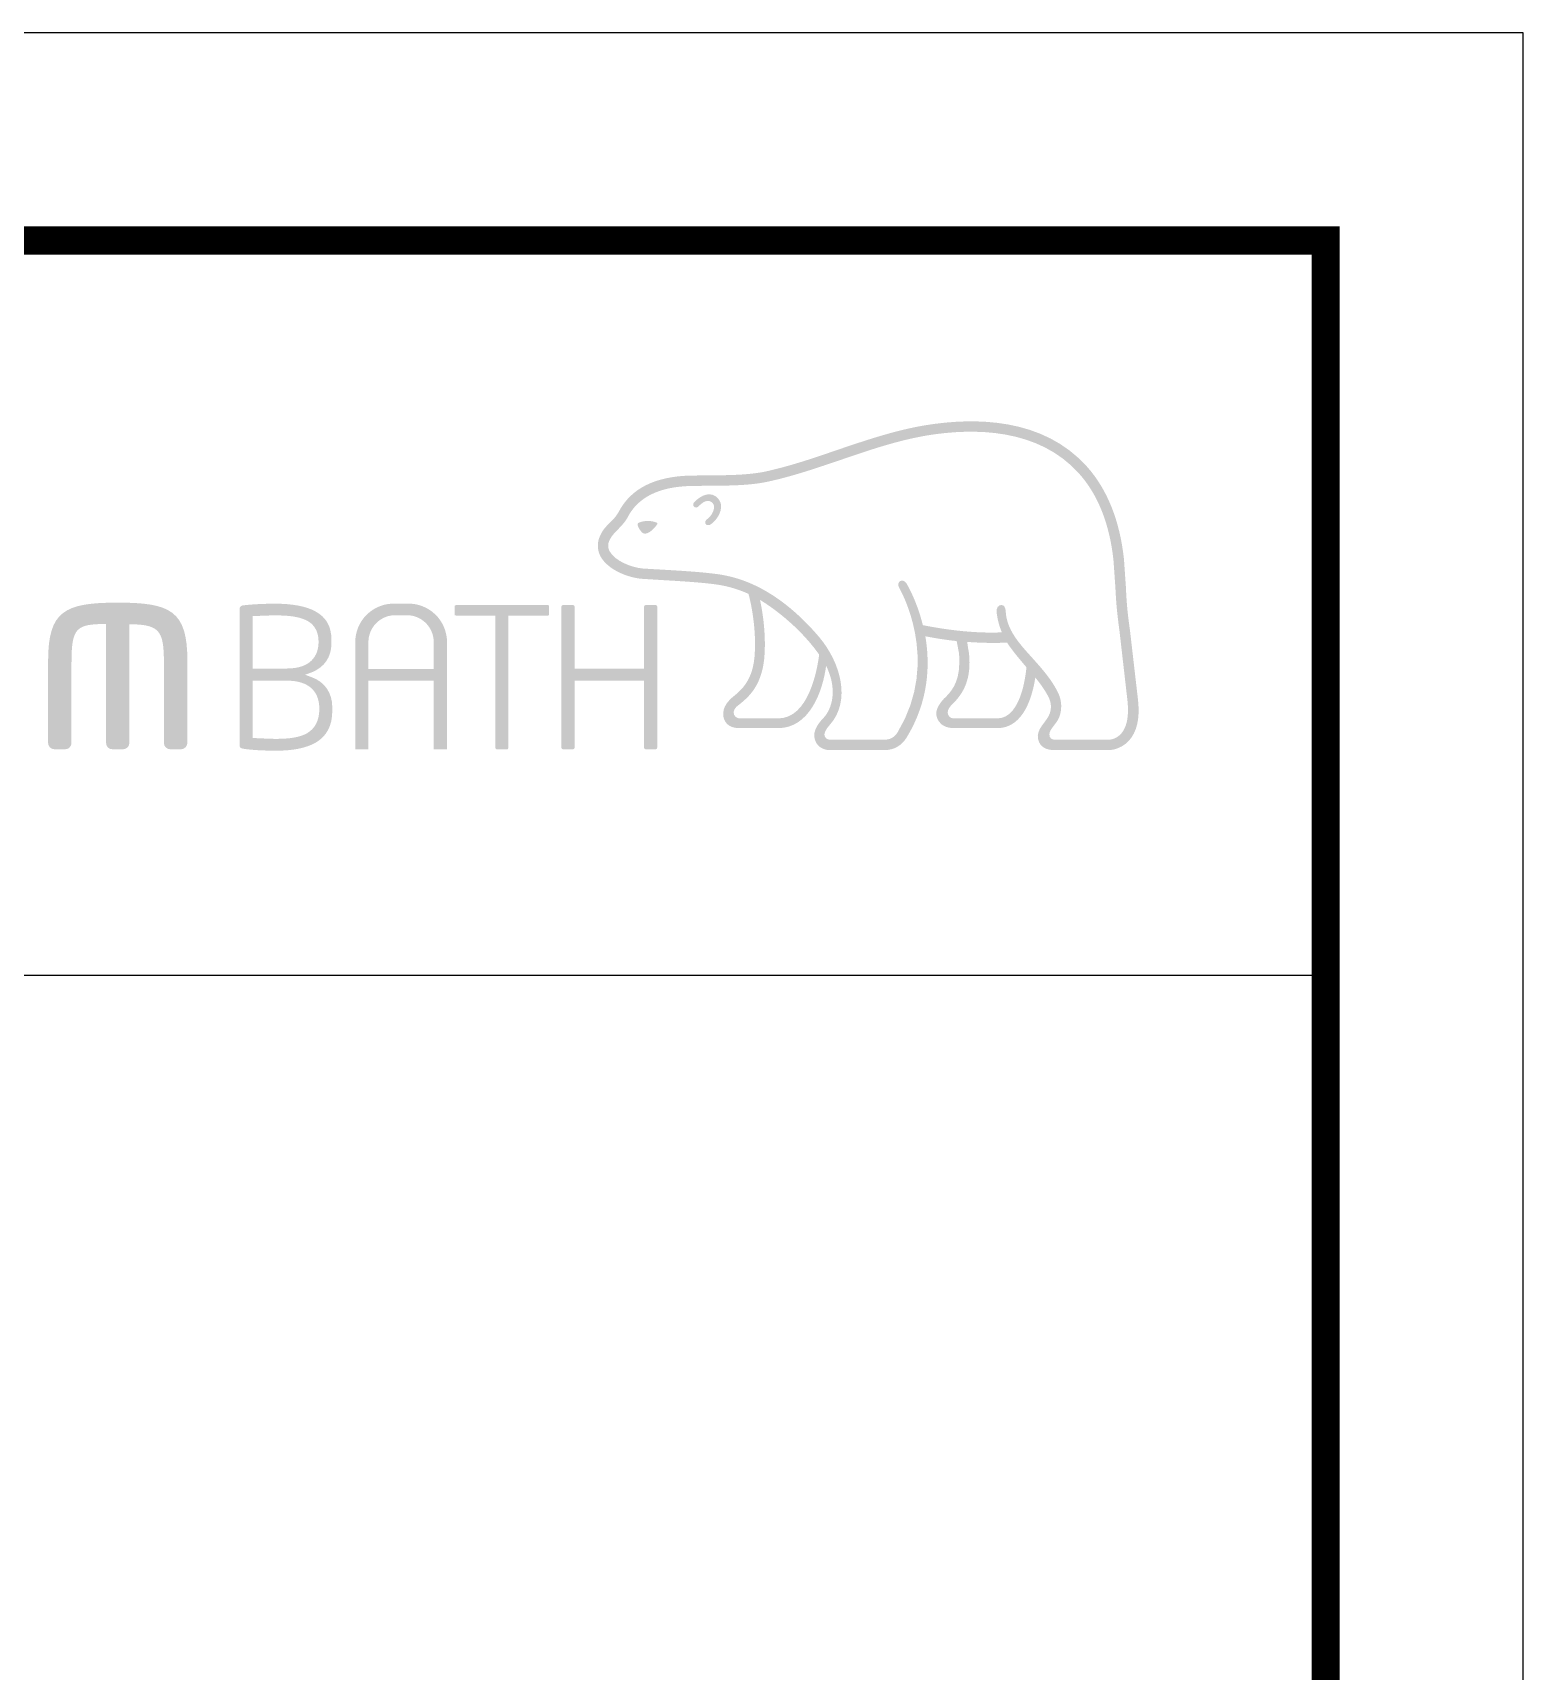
# Model space of a CAD drawing. Extents: x 1973 to 3101, y 0 to 827.
# Drawn here: x 2963.4 to 3101.1, y 675.4 to 826.8 of the extents above; entities that cross this region are included whole.
import ezdxf

# ---------------------------------------------------------------- set-up
doc = ezdxf.new("R2010")
doc.units = 0
doc.header["$LTSCALE"] = 10
doc.header["$MEASUREMENT"] = 0
doc.layers.get('0').update_dxf_attribs({"linetype": 'CONTINUOUS'})

msp = doc.modelspace()

# ---------------------------------------------------------------- hatches: boundary and pattern name
h = msp.add_hatch(color=5)
edge = h.paths.add_edge_path()
edge.add_spline(control_points=[(3060.8, 786.69), (3056.75, 791.24), (3050.43, 791.28), (3045.85, 790.53)], knot_values=[4, 4, 4, 4, 5, 5, 5, 5], degree=3, periodic=0)
edge.add_spline(control_points=[(3045.85, 790.53), (3043.06, 790.07), (3040.35, 789.14), (3037.74, 788.26)], knot_values=[5, 5, 5, 5, 6, 6, 6, 6], degree=3, periodic=0)
edge.add_spline(control_points=[(3037.74, 788.26), (3035.57, 787.51), (3033.31, 786.74), (3031.05, 786.25)], knot_values=[6, 6, 6, 6, 7, 7, 7, 7], degree=3, periodic=0)
edge.add_spline(control_points=[(3031.05, 786.25), (3029.49, 785.92), (3027.51, 785.91), (3025.78, 785.9)], knot_values=[7, 7, 7, 7, 8, 8, 8, 8], degree=3, periodic=0)
edge.add_spline(control_points=[(3025.78, 785.9), (3025.78, 785.9), (3024.12, 785.88), (3024.12, 785.88)], knot_values=[8.00001, 8.00001, 8.00001, 8.00001, 9, 9, 9, 9], degree=3, periodic=0)
edge.add_spline(control_points=[(3024.12, 785.88), (3020.85, 785.8), (3018.62, 784.67), (3017.51, 782.52)], knot_values=[9, 9, 9, 9, 10, 10, 10, 10], degree=3, periodic=0)
edge.add_spline(control_points=[(3017.51, 782.52), (3017.51, 782.52), (3017.45, 782.43), (3017.45, 782.43)], knot_values=[10.00001, 10.00001, 10.00001, 10.00001, 11, 11, 11, 11], degree=3, periodic=0)
edge.add_spline(control_points=[(3017.45, 782.43), (3017.27, 782.12), (3017.03, 781.84), (3016.75, 781.58)], knot_values=[11, 11, 11, 11, 12, 12, 12, 12], degree=3, periodic=0)
edge.add_spline(control_points=[(3016.75, 781.58), (3016.45, 781.28), (3016.14, 780.98), (3015.93, 780.59)], knot_values=[12, 12, 12, 12, 13, 13, 13, 13], degree=3, periodic=0)
edge.add_spline(control_points=[(3015.93, 780.59), (3015.51, 779.86), (3015.47, 779.12), (3015.82, 778.44)], knot_values=[13, 13, 13, 13, 14, 14, 14, 14], degree=3, periodic=0)
edge.add_spline(control_points=[(3015.82, 778.44), (3016.52, 777.12), (3018.5, 776.42), (3019.67, 776.34), (3019.67, 776.34), (3021.43, 776.23), (3021.43, 776.23)], knot_values=[14, 14, 14, 14, 15, 15, 15, 16, 16, 16, 16], degree=3, periodic=0)
edge.add_spline(control_points=[(3021.43, 776.23), (3023.29, 776.12), (3025.62, 775.99), (3027, 775.74)], knot_values=[16, 16, 16, 16, 17, 17, 17, 17], degree=3, periodic=0)
edge.add_spline(control_points=[(3027, 775.74), (3027.87, 775.58), (3028.72, 775.31), (3029.5, 774.95)], knot_values=[17, 17, 17, 17, 18, 18, 18, 18], degree=3, periodic=0)
edge.add_spline(control_points=[(3029.5, 774.95), (3029.54, 774.87), (3030.24, 772.32), (3030.09, 769.5)], knot_values=[18, 18, 18, 18, 19, 19, 19, 19], degree=3, periodic=0)
edge.add_spline(control_points=[(3030.09, 769.5), (3029.97, 766.94), (3028.83, 766.05), (3028.03, 765.4)], knot_values=[19, 19, 19, 19, 20, 20, 20, 20], degree=3, periodic=0)
edge.add_spline(control_points=[(3028.03, 765.4), (3028.02, 765.38), (3027.23, 764.77), (3027.18, 764.01)], knot_values=[20, 20, 20, 20, 21, 21, 21, 21], degree=3, periodic=0)
edge.add_spline(control_points=[(3027.18, 764.01), (3027.14, 763.6), (3027.25, 763.23), (3027.5, 762.97)], knot_values=[21, 21, 21, 21, 22, 22, 22, 22], degree=3, periodic=0)
edge.add_spline(control_points=[(3027.5, 762.97), (3027.77, 762.68), (3028.17, 762.54), (3028.7, 762.54), (3028.7, 762.54), (3032.24, 762.54), (3032.24, 762.54)], knot_values=[22, 22, 22, 22, 23, 23, 23, 24, 24, 24, 24], degree=3, periodic=0)
edge.add_spline(control_points=[(3032.24, 762.54), (3035.14, 762.54), (3036.37, 765.93), (3036.68, 768.3)], knot_values=[24, 24, 24, 24, 25, 25, 25, 25], degree=3, periodic=0)
edge.add_spline(control_points=[(3036.68, 768.3), (3037.54, 766.6), (3037.52, 764.68), (3036.43, 763.47)], knot_values=[25, 25, 25, 25, 26, 26, 26, 26], degree=3, periodic=0)
edge.add_spline(control_points=[(3036.43, 763.47), (3036.43, 763.47), (3035.48, 762.59), (3035.59, 761.75)], knot_values=[26.00001, 26.00001, 26.00001, 26.00001, 27, 27, 27, 27], degree=3, periodic=0)
edge.add_spline(control_points=[(3035.59, 761.75), (3035.68, 760.87), (3036.42, 760.51), (3037.01, 760.51), (3037.01, 760.51), (3042.06, 760.51), (3042.06, 760.51)], knot_values=[27, 27, 27, 27, 28, 28, 28, 29, 29, 29, 29], degree=3, periodic=0)
edge.add_spline(control_points=[(3042.06, 760.51), (3042.95, 760.51), (3043.66, 760.92), (3044.13, 761.69)], knot_values=[29, 29, 29, 29, 30, 30, 30, 30], degree=3, periodic=0)
edge.add_spline(control_points=[(3044.13, 761.69), (3046.19, 765.08), (3046.29, 768.43), (3045.85, 771.03)], knot_values=[30, 30, 30, 30, 31, 31, 31, 31], degree=3, periodic=0)
edge.add_spline(control_points=[(3045.85, 771.03), (3046.46, 770.91), (3047.49, 770.72), (3048.74, 770.59)], knot_values=[31, 31, 31, 31, 32, 32, 32, 32], degree=3, periodic=0)
edge.add_spline(control_points=[(3048.74, 770.59), (3048.82, 770.23), (3048.96, 769.44), (3048.96, 769.44)], knot_values=[32, 32, 32, 32, 33, 33, 33, 33], degree=3, periodic=0)
edge.add_spline(control_points=[(3048.96, 769.44), (3048.99, 769.13), (3048.99, 768.86), (3048.99, 768.61)], knot_values=[33, 33, 33, 33, 34, 34, 34, 34], degree=3, periodic=0)
edge.add_spline(control_points=[(3048.99, 768.61), (3048.99, 766.65), (3048.13, 765.81), (3047.64, 765.33)], knot_values=[34, 34, 34, 34, 35, 35, 35, 35], degree=3, periodic=0)
edge.add_spline(control_points=[(3047.64, 765.33), (3047.62, 765.33), (3046.96, 764.65), (3046.88, 764.09)], knot_values=[35, 35, 35, 35, 36, 36, 36, 36], degree=3, periodic=0)
edge.add_spline(control_points=[(3046.88, 764.09), (3046.88, 764.09), (3046.74, 763.5), (3047.25, 762.99)], knot_values=[36.00001, 36.00001, 36.00001, 36.00001, 37, 37, 37, 37], degree=3, periodic=0)
edge.add_spline(control_points=[(3047.25, 762.99), (3047.53, 762.69), (3047.98, 762.54), (3048.58, 762.54), (3048.58, 762.54), (3052.49, 762.54), (3052.49, 762.54)], knot_values=[37, 37, 37, 37, 38, 38, 38, 39, 39, 39, 39], degree=3, periodic=0)
edge.add_spline(control_points=[(3052.49, 762.54), (3055, 762.54), (3055.77, 765.63), (3056.01, 767.22)], knot_values=[39, 39, 39, 39, 40, 40, 40, 40], degree=3, periodic=0)
edge.add_spline(control_points=[(3056.01, 767.22), (3056.46, 766.66), (3056.97, 765.98), (3057.27, 765.33)], knot_values=[40, 40, 40, 40, 41, 41, 41, 41], degree=3, periodic=0)
edge.add_spline(control_points=[(3057.27, 765.33), (3057.48, 764.89), (3057.51, 764.4), (3057.36, 763.94)], knot_values=[41, 41, 41, 41, 42, 42, 42, 42], degree=3, periodic=0)
edge.add_spline(control_points=[(3057.36, 763.94), (3057.1, 763.11), (3056.05, 762.51), (3056.27, 761.51)], knot_values=[42, 42, 42, 42, 43, 43, 43, 43], degree=3, periodic=0)
edge.add_spline(control_points=[(3056.27, 761.51), (3056.45, 760.75), (3057.09, 760.51), (3057.76, 760.51), (3057.76, 760.51), (3062.78, 760.51), (3062.78, 760.51)], knot_values=[43, 43, 43, 43, 44, 44, 44, 45, 45, 45, 45], degree=3, periodic=0)
edge.add_spline(control_points=[(3062.78, 760.51), (3062.83, 760.51), (3063.83, 760.5), (3064.64, 761.36)], knot_values=[45, 45, 45, 45, 46, 46, 46, 46], degree=3, periodic=0)
edge.add_spline(control_points=[(3064.64, 761.36), (3065.39, 762.17), (3065.68, 763.38), (3065.51, 765.07)], knot_values=[46, 46, 46, 46, 47, 47, 47, 47], degree=3, periodic=0)
edge.add_spline(control_points=[(3065.51, 765.07), (3065.51, 765.07), (3064.75, 771.64), (3064.75, 771.64)], knot_values=[0, 0, 0, 0, 1, 1, 1, 1], degree=3, periodic=0)
edge.add_spline(control_points=[(3064.75, 771.64), (3064.47, 773.55), (3064.43, 774.58), (3064.38, 775.59), (3064.38, 775.59), (3064.2, 778.19), (3064.2, 778.19)], knot_values=[1, 1, 1, 1, 2, 2, 2, 3, 3, 3, 3], degree=3, periodic=0)
edge.add_spline(control_points=[(3064.2, 778.19), (3063.81, 781.73), (3062.66, 784.6), (3060.8, 786.69)], knot_values=[3, 3, 3, 3, 4, 4, 4, 4], degree=3, periodic=0)
edge = h.paths.add_edge_path(flags=16)
edge.add_spline(control_points=[(3031.26, 785.31), (3033.58, 785.81), (3035.86, 786.59), (3038.06, 787.34)], knot_values=[31, 31, 31, 31, 32, 32, 32, 32], degree=3, periodic=0)
edge.add_spline(control_points=[(3038.06, 787.34), (3040.62, 788.22), (3043.29, 789.13), (3046.01, 789.59)], knot_values=[32, 32, 32, 32, 33, 33, 33, 33], degree=3, periodic=0)
edge.add_spline(control_points=[(3046.01, 789.59), (3050.36, 790.3), (3056.32, 790.26), (3060.06, 786.06)], knot_values=[33, 33, 33, 33, 34, 34, 34, 34], degree=3, periodic=0)
edge.add_spline(control_points=[(3060.06, 786.06), (3061.8, 784.11), (3062.87, 781.42), (3063.23, 778.09), (3063.23, 778.09), (3063.41, 775.55), (3063.41, 775.55)], knot_values=[34, 34, 34, 34, 35, 35, 35, 36, 36, 36, 36], degree=3, periodic=0)
edge.add_spline(control_points=[(3063.41, 775.55), (3063.46, 774.52), (3063.52, 773.46), (3063.79, 771.51), (3063.79, 771.51), (3064.54, 764.96), (3064.54, 764.96)], knot_values=[36, 36, 36, 36, 37, 37, 37, 38, 38, 38, 38], degree=3, periodic=0)
edge.add_spline(control_points=[(3064.54, 764.96), (3064.67, 763.6), (3064.46, 762.62), (3063.94, 762.03)], knot_values=[38, 38, 38, 38, 39, 39, 39, 39], degree=3, periodic=0)
edge.add_spline(control_points=[(3063.94, 762.03), (3063.45, 761.48), (3062.83, 761.47), (3062.78, 761.47), (3062.78, 761.47), (3057.84, 761.47), (3057.84, 761.47)], knot_values=[0, 0, 0, 0, 1, 1, 1, 2, 2, 2, 2], degree=3, periodic=0)
edge.add_spline(control_points=[(3057.84, 761.47), (3057.54, 761.47), (3057.31, 761.6), (3057.31, 761.96)], knot_values=[2, 2, 2, 2, 3, 3, 3, 3], degree=3, periodic=0)
edge.add_spline(control_points=[(3057.31, 761.96), (3057.31, 762.47), (3057.97, 762.9), (3058.22, 763.56)], knot_values=[3, 3, 3, 3, 4, 4, 4, 4], degree=3, periodic=0)
edge.add_spline(control_points=[(3058.22, 763.56), (3058.49, 764.28), (3058.46, 765.05), (3058.15, 765.74)], knot_values=[4, 4, 4, 4, 5, 5, 5, 5], degree=3, periodic=0)
edge.add_spline(control_points=[(3058.15, 765.74), (3057.56, 766.98), (3056.68, 767.97), (3055.84, 768.91)], knot_values=[5, 5, 5, 5, 6, 6, 6, 6], degree=3, periodic=0)
edge.add_spline(control_points=[(3055.84, 768.91), (3054.63, 770.26), (3053.35, 771.55), (3053.27, 773.4)], knot_values=[6, 6, 6, 6, 7, 7, 7, 7], degree=3, periodic=0)
edge.add_spline(control_points=[(3053.27, 773.4), (3053.25, 773.67), (3053.13, 773.93), (3052.86, 773.92)], knot_values=[7, 7, 7, 7, 8, 8, 8, 8], degree=3, periodic=0)
edge.add_spline(control_points=[(3052.86, 773.92), (3052.6, 773.91), (3052.42, 773.67), (3052.43, 773.33)], knot_values=[8, 8, 8, 8, 9, 9, 9, 9], degree=3, periodic=0)
edge.add_spline(control_points=[(3052.43, 773.33), (3052.49, 772.62), (3052.68, 771.98), (3052.92, 771.39)], knot_values=[9, 9, 9, 9, 10, 10, 10, 10], degree=3, periodic=0)
edge.add_spline(control_points=[(3052.92, 771.39), (3049.66, 771.25), (3046.4, 771.9), (3045.62, 772.06)], knot_values=[10, 10, 10, 10, 11, 11, 11, 11], degree=3, periodic=0)
edge.add_spline(control_points=[(3045.62, 772.06), (3045.05, 774.39), (3044.11, 775.9), (3044.1, 775.93)], knot_values=[11, 11, 11, 11, 12, 12, 12, 12], degree=3, periodic=0)
edge.add_spline(control_points=[(3044.1, 775.93), (3043.95, 776.16), (3043.7, 776.24), (3043.52, 776.13)], knot_values=[12, 12, 12, 12, 13, 13, 13, 13], degree=3, periodic=0)
edge.add_spline(control_points=[(3043.52, 776.13), (3043.33, 776.01), (3043.29, 775.74), (3043.43, 775.51)], knot_values=[13, 13, 13, 13, 14, 14, 14, 14], degree=3, periodic=0)
edge.add_spline(control_points=[(3043.43, 775.51), (3043.47, 775.44), (3047.34, 768.86), (3043.3, 762.18)], knot_values=[14, 14, 14, 14, 15, 15, 15, 15], degree=3, periodic=0)
edge.add_spline(control_points=[(3043.3, 762.18), (3043.02, 761.7), (3042.61, 761.47), (3042.06, 761.47), (3042.06, 761.47), (3037.03, 761.47), (3037.03, 761.47)], knot_values=[15, 15, 15, 15, 16, 16, 16, 17, 17, 17, 17], degree=3, periodic=0)
edge.add_spline(control_points=[(3037.03, 761.47), (3036.83, 761.47), (3036.52, 761.62), (3036.52, 761.96)], knot_values=[17, 17, 17, 17, 18, 18, 18, 18], degree=3, periodic=0)
edge.add_spline(control_points=[(3036.52, 761.96), (3036.52, 762.31), (3037.01, 762.83), (3037.01, 762.83)], knot_values=[18, 18, 18, 18, 19, 19, 19, 19], degree=3, periodic=0)
edge.add_spline(control_points=[(3037.01, 762.83), (3039.02, 765.08), (3038.01, 768.6), (3036.06, 770.93)], knot_values=[19, 19, 19, 19, 20, 20, 20, 20], degree=3, periodic=0)
edge.add_spline(control_points=[(3036.06, 770.93), (3034.17, 773.17), (3031.1, 775.99), (3027.16, 776.69)], knot_values=[20, 20, 20, 20, 21, 21, 21, 21], degree=3, periodic=0)
edge.add_spline(control_points=[(3027.16, 776.69), (3025.74, 776.94), (3023.38, 777.08), (3021.48, 777.19), (3021.48, 777.19), (3019.75, 777.29), (3019.75, 777.29)], knot_values=[21, 21, 21, 21, 22, 22, 22, 23, 23, 23, 23], degree=3, periodic=0)
edge.add_spline(control_points=[(3019.75, 777.29), (3018.78, 777.37), (3017.19, 777.95), (3016.68, 778.88)], knot_values=[23, 23, 23, 23, 24, 24, 24, 24], degree=3, periodic=0)
edge.add_spline(control_points=[(3016.68, 778.88), (3016.47, 779.27), (3016.5, 779.67), (3016.78, 780.11)], knot_values=[24, 24, 24, 24, 25, 25, 25, 25], degree=3, periodic=0)
edge.add_spline(control_points=[(3016.78, 780.11), (3016.94, 780.39), (3017.19, 780.64), (3017.44, 780.9)], knot_values=[25, 25, 25, 25, 26, 26, 26, 26], degree=3, periodic=0)
edge.add_spline(control_points=[(3017.44, 780.9), (3017.74, 781.21), (3018.05, 781.53), (3018.3, 781.95)], knot_values=[26, 26, 26, 26, 27, 27, 27, 27], degree=3, periodic=0)
edge.add_spline(control_points=[(3018.3, 781.95), (3018.3, 781.95), (3018.37, 782.08), (3018.37, 782.08)], knot_values=[27.00001, 27.00001, 27.00001, 27.00001, 28, 28, 28, 28], degree=3, periodic=0)
edge.add_spline(control_points=[(3018.37, 782.08), (3019.33, 783.89), (3021.25, 784.84), (3024.15, 784.92)], knot_values=[28, 28, 28, 28, 29, 29, 29, 29], degree=3, periodic=0)
edge.add_spline(control_points=[(3024.15, 784.92), (3024.15, 784.92), (3025.78, 784.94), (3025.78, 784.94)], knot_values=[29.00001, 29.00001, 29.00001, 29.00001, 30, 30, 30, 30], degree=3, periodic=0)
edge.add_spline(control_points=[(3025.78, 784.94), (3027.55, 784.95), (3029.59, 784.95), (3031.26, 785.31)], knot_values=[30, 30, 30, 30, 31, 31, 31, 31], degree=3, periodic=0)
edge = h.paths.add_edge_path(flags=0)
edge.add_spline(control_points=[(3026.48, 783.96), (3026.81, 783.7), (3027.03, 783.33), (3026.97, 782.88)], knot_values=[8, 8, 8, 8, 9, 9, 9, 9], degree=3, periodic=0)
edge.add_spline(control_points=[(3026.97, 782.88), (3026.91, 782.23), (3026.35, 781.54), (3025.93, 781.32)], knot_values=[7, 7, 7, 7, 8, 8, 8, 8], degree=3, periodic=0)
edge.add_spline(control_points=[(3025.93, 781.32), (3025.78, 781.27), (3025.59, 781.3), (3025.53, 781.44)], knot_values=[6, 6, 6, 6, 7, 7, 7, 7], degree=3, periodic=0)
edge.add_spline(control_points=[(3025.53, 781.44), (3025.46, 781.59), (3025.55, 781.77), (3025.69, 781.86)], knot_values=[5, 5, 5, 5, 6, 6, 6, 6], degree=3, periodic=0)
edge.add_spline(control_points=[(3025.69, 781.86), (3025.93, 782), (3026.28, 782.47), (3026.32, 782.87)], knot_values=[4, 4, 4, 4, 5, 5, 5, 5], degree=3, periodic=0)
edge.add_spline(control_points=[(3026.32, 782.87), (3026.35, 783.11), (3026.28, 783.3), (3026.08, 783.44)], knot_values=[3, 3, 3, 3, 4, 4, 4, 4], degree=3, periodic=0)
edge.add_spline(control_points=[(3026.08, 783.44), (3025.57, 783.81), (3024.96, 783.09), (3024.9, 783.04)], knot_values=[2, 2, 2, 2, 3, 3, 3, 3], degree=3, periodic=0)
edge.add_spline(control_points=[(3024.9, 783.04), (3024.79, 782.92), (3024.6, 782.88), (3024.49, 782.99)], knot_values=[1, 1, 1, 1, 2, 2, 2, 2], degree=3, periodic=0)
edge.add_spline(control_points=[(3024.49, 782.99), (3024.36, 783.09), (3024.38, 783.29), (3024.49, 783.42)], knot_values=[0, 0, 0, 0, 1, 1, 1, 1], degree=3, periodic=0)
edge.add_spline(control_points=[(3024.49, 783.42), (3024.81, 783.76), (3025.69, 784.5), (3026.48, 783.96)], knot_values=[9, 9, 9, 9, 10, 10, 10, 10], degree=3, periodic=0)
edge = h.paths.add_edge_path(flags=16)
edge.add_spline(control_points=[(3031, 769.46), (3031.1, 771.49), (3030.8, 773.36), (3030.57, 774.39), (3030.57, 774.39), (3033.73, 772.58), (3036.04, 769.34)], knot_values=[5, 5, 5, 5, 6, 6, 6, 7, 7, 7, 7], degree=3, periodic=0)
edge.add_spline(control_points=[(3036.04, 769.34), (3035.86, 767.97), (3035.09, 763.44), (3032.24, 763.44), (3032.24, 763.44), (3028.7, 763.44), (3028.7, 763.44)], knot_values=[0, 0, 0, 0, 1, 1, 1, 2, 2, 2, 2], degree=3, periodic=0)
edge.add_spline(control_points=[(3028.7, 763.44), (3028.43, 763.44), (3028.13, 763.66), (3028.13, 764)], knot_values=[2, 2, 2, 2, 3, 3, 3, 3], degree=3, periodic=0)
edge.add_spline(control_points=[(3028.13, 764), (3028.13, 764.34), (3028.57, 764.68), (3028.61, 764.69)], knot_values=[3, 3, 3, 3, 4, 4, 4, 4], degree=3, periodic=0)
edge.add_spline(control_points=[(3028.61, 764.69), (3029.5, 765.4), (3030.85, 766.49), (3031, 769.46)], knot_values=[4, 4, 4, 4, 5, 5, 5, 5], degree=3, periodic=0)
edge = h.paths.add_edge_path(flags=0)
edge.add_spline(control_points=[(3021.05, 781.53), (3021.05, 781.53), (3021.17, 781.47), (3021, 781.28)], knot_values=[1.00001, 1.00001, 1.00001, 1.00001, 2, 2, 2, 2], degree=3, periodic=0)
edge.add_spline(control_points=[(3021, 781.28), (3020.57, 780.68), (3020.14, 780.55), (3020.14, 780.55)], knot_values=[2, 2, 2, 2, 2.99999, 2.99999, 2.99999, 2.99999], degree=3, periodic=0)
edge.add_spline(control_points=[(3020.14, 780.55), (3020.14, 780.55), (3019.82, 780.43), (3019.64, 780.65)], knot_values=[3.00001, 3.00001, 3.00001, 3.00001, 4, 4, 4, 4], degree=3, periodic=0)
edge.add_spline(control_points=[(3019.64, 780.65), (3019.28, 781.08), (3019.26, 781.32), (3019.26, 781.32), (3019.26, 781.32), (3019.23, 781.5), (3019.41, 781.54)], knot_values=[4, 4, 4, 4, 5, 5, 5, 6, 6, 6, 6], degree=3, periodic=0)
edge.add_spline(control_points=[(3021.05, 781.53), (3020.14, 781.88), (3019.41, 781.54), (3019.41, 781.54)], knot_values=[0.00001, 0.00001, 0.00001, 0.00001, 1, 1, 1, 1], degree=3, periodic=0)
edge = h.paths.add_edge_path(flags=16)
edge.add_spline(control_points=[(3049.72, 770.51), (3050.82, 770.43), (3052.21, 770.38), (3053.4, 770.45)], knot_values=[6, 6, 6, 6, 7, 7, 7, 7], degree=3, periodic=0)
edge.add_spline(control_points=[(3053.4, 770.45), (3053.85, 769.74), (3054.61, 768.85), (3055.19, 768.17)], knot_values=[7, 7, 7, 7, 8, 8, 8, 8], degree=3, periodic=0)
edge.add_spline(control_points=[(3055.19, 768.17), (3055.18, 768.12), (3054.87, 763.44), (3052.49, 763.44)], knot_values=[9, 9, 9, 9, 10, 10, 10, 10], degree=3, periodic=0)
edge.add_spline(control_points=[(3052.49, 763.44), (3052.49, 763.44), (3048.46, 763.44), (3048.46, 763.44)], knot_values=[0, 0, 0, 0, 1, 1, 1, 1], degree=3, periodic=0)
edge.add_spline(control_points=[(3048.46, 763.44), (3048.15, 763.44), (3047.91, 763.69), (3047.91, 764)], knot_values=[1, 1, 1, 1, 2, 2, 2, 2], degree=3, periodic=0)
edge.add_spline(control_points=[(3047.91, 764), (3047.91, 764.3), (3048.25, 764.67), (3048.27, 764.68)], knot_values=[2, 2, 2, 2, 3, 3, 3, 3], degree=3, periodic=0)
edge.add_spline(control_points=[(3048.27, 764.68), (3049.1, 765.48), (3049.93, 766.56), (3049.93, 768.59)], knot_values=[3, 3, 3, 3, 4, 4, 4, 4], degree=3, periodic=0)
edge.add_spline(control_points=[(3049.93, 768.59), (3049.93, 768.88), (3049.91, 769.2), (3049.87, 769.53)], knot_values=[4, 4, 4, 4, 5, 5, 5, 5], degree=3, periodic=0)
edge.add_spline(control_points=[(3049.87, 769.53), (3049.87, 769.53), (3049.76, 770.12), (3049.72, 770.51)], knot_values=[5.00001, 5.00001, 5.00001, 5.00001, 6, 6, 6, 6], degree=3, periodic=0)
h = msp.add_hatch(color=5)
edge = h.paths.add_edge_path()
edge.add_spline(control_points=[(2966.95, 768.59), (2966.95, 771.84), (2967.4, 772.15), (2970.15, 772.17)], knot_values=[5, 5, 5, 5, 6, 6, 6, 6], degree=3, periodic=0)
edge.add_spline(control_points=[(2970.15, 772.17), (2970.15, 771.97), (2970.15, 761.17), (2970.15, 761.17)], knot_values=[6, 6, 6, 6, 7, 7, 7, 7], degree=3, periodic=0)
edge.add_spline(control_points=[(2970.15, 761.17), (2970.15, 760.83), (2970.4, 760.59), (2970.73, 760.59)], knot_values=[7, 7, 7, 7, 8, 8, 8, 8], degree=3, periodic=0)
edge.add_spline(control_points=[(2970.73, 760.59), (2970.73, 760.59), (2971.72, 760.59), (2971.72, 760.59)], knot_values=[8.00001, 8.00001, 8.00001, 8.00001, 9, 9, 9, 9], degree=3, periodic=0)
edge.add_spline(control_points=[(2971.72, 760.59), (2972.09, 760.59), (2972.3, 760.9), (2972.3, 761.17), (2972.3, 761.17), (2972.3, 771.93), (2972.3, 772.14)], knot_values=[9, 9, 9, 9, 10, 10, 10, 11, 11, 11, 11], degree=3, periodic=0)
edge.add_spline(control_points=[(2972.3, 772.14), (2973.59, 772.14), (2974.41, 772), (2974.87, 771.55)], knot_values=[11, 11, 11, 11, 12, 12, 12, 12], degree=3, periodic=0)
edge.add_spline(control_points=[(2974.87, 771.55), (2975.4, 771.03), (2975.49, 770.07), (2975.49, 768.59), (2975.49, 768.59), (2975.49, 761.17), (2975.49, 761.17)], knot_values=[12, 12, 12, 12, 13, 13, 13, 14, 14, 14, 14], degree=3, periodic=0)
edge.add_spline(control_points=[(2975.49, 761.17), (2975.49, 760.85), (2975.75, 760.59), (2976.07, 760.59)], knot_values=[14, 14, 14, 14, 15, 15, 15, 15], degree=3, periodic=0)
edge.add_spline(control_points=[(2976.07, 760.59), (2976.07, 760.59), (2977.09, 760.59), (2977.09, 760.59)], knot_values=[15.00001, 15.00001, 15.00001, 15.00001, 16, 16, 16, 16], degree=3, periodic=0)
edge.add_spline(control_points=[(2977.09, 760.59), (2977.42, 760.59), (2977.66, 760.91), (2977.66, 761.17), (2977.66, 761.17), (2977.66, 768.76), (2977.66, 768.76)], knot_values=[16, 16, 16, 16, 17, 17, 17, 18, 18, 18, 18], degree=3, periodic=0)
edge.add_spline(control_points=[(2977.66, 768.76), (2977.66, 773.37), (2976.13, 774.14), (2971.23, 774.14)], knot_values=[18, 18, 18, 18, 19, 19, 19, 19], degree=3, periodic=0)
edge.add_spline(control_points=[(2971.23, 774.14), (2966.32, 774.14), (2964.79, 773.37), (2964.79, 768.76)], knot_values=[19, 19, 19, 19, 20, 20, 20, 20], degree=3, periodic=0)
edge.add_spline(control_points=[(2964.79, 768.76), (2964.79, 768.76), (2964.79, 761.17), (2964.79, 761.17)], knot_values=[0, 0, 0, 0, 1, 1, 1, 1], degree=3, periodic=0)
edge.add_spline(control_points=[(2964.79, 761.17), (2964.79, 760.84), (2965.05, 760.59), (2965.38, 760.59)], knot_values=[1, 1, 1, 1, 2, 2, 2, 2], degree=3, periodic=0)
edge.add_spline(control_points=[(2965.38, 760.59), (2965.38, 760.59), (2966.38, 760.59), (2966.38, 760.59)], knot_values=[2.00001, 2.00001, 2.00001, 2.00001, 3, 3, 3, 3], degree=3, periodic=0)
edge.add_spline(control_points=[(2966.38, 760.59), (2966.74, 760.59), (2966.95, 760.9), (2966.95, 761.17), (2966.95, 761.17), (2966.95, 768.59), (2966.95, 768.59)], knot_values=[3, 3, 3, 3, 4, 4, 4, 5, 5, 5, 5], degree=3, periodic=0)
h = msp.add_hatch(color=5)
edge = h.paths.add_edge_path()
edge.add_spline(control_points=[(2990.97, 770.7), (2990.97, 772.03), (2990.42, 772.82), (2989.49, 773.33)], knot_values=[4, 4, 4, 4, 5, 5, 5, 5], degree=3, periodic=0)
edge.add_spline(control_points=[(2989.49, 773.33), (2988.56, 773.84), (2987.24, 774.04), (2985.79, 774.04)], knot_values=[5, 5, 5, 5, 6, 6, 6, 6], degree=3, periodic=0)
edge.add_spline(control_points=[(2985.79, 774.04), (2984.58, 774.04), (2983.47, 773.97), (2982.84, 773.89)], knot_values=[6, 6, 6, 6, 7, 7, 7, 7], degree=3, periodic=0)
edge.add_spline(control_points=[(2982.84, 773.89), (2982.69, 773.88), (2982.62, 773.83), (2982.57, 773.77)], knot_values=[7, 7, 7, 7, 8, 8, 8, 8], degree=3, periodic=0)
edge.add_spline(control_points=[(2982.57, 773.77), (2982.51, 773.73), (2982.48, 773.63), (2982.48, 773.44)], knot_values=[8, 8, 8, 8, 9, 9, 9, 9], degree=3, periodic=0)
edge.add_spline(control_points=[(2982.48, 773.44), (2982.48, 773.44), (2982.48, 761.1), (2982.48, 761.1)], knot_values=[9, 9, 9, 9, 10, 10, 10, 10], degree=3, periodic=0)
edge.add_spline(control_points=[(2982.48, 761.1), (2982.48, 760.89), (2982.51, 760.78), (2982.55, 760.74)], knot_values=[10, 10, 10, 10, 11, 11, 11, 11], degree=3, periodic=0)
edge.add_spline(control_points=[(2982.55, 760.74), (2982.6, 760.71), (2982.68, 760.65), (2982.89, 760.63)], knot_values=[11, 11, 11, 11, 12, 12, 12, 12], degree=3, periodic=0)
edge.add_spline(control_points=[(2982.89, 760.63), (2983.57, 760.52), (2984.66, 760.46), (2985.88, 760.46)], knot_values=[12, 12, 12, 12, 13, 13, 13, 13], degree=3, periodic=0)
edge.add_spline(control_points=[(2985.88, 760.46), (2987.3, 760.45), (2988.62, 760.68), (2989.55, 761.22)], knot_values=[13, 13, 13, 13, 14, 14, 14, 14], degree=3, periodic=0)
edge.add_spline(control_points=[(2989.55, 761.22), (2990.47, 761.79), (2991.05, 762.67), (2991.05, 764.16)], knot_values=[14, 14, 14, 14, 15, 15, 15, 15], degree=3, periodic=0)
edge.add_spline(control_points=[(2991.05, 764.16), (2991.05, 764.16), (2991.05, 764.48), (2991.05, 764.48)], knot_values=[15, 15, 15, 15, 16, 16, 16, 16], degree=3, periodic=0)
edge.add_spline(control_points=[(2991.05, 764.48), (2991.05, 765.81), (2990.33, 766.83), (2989.14, 767.25)], knot_values=[16, 16, 16, 16, 17, 17, 17, 17], degree=3, periodic=0)
edge.add_spline(control_points=[(2989.14, 767.25), (2989.14, 767.25), (2988.53, 767.48), (2988.53, 767.48)], knot_values=[0, 0, 0, 0, 0.999982, 0.999982, 0.999982, 0.999982], degree=3, periodic=0)
edge.add_spline(control_points=[(2988.53, 767.48), (2988.53, 767.48), (2989.14, 767.69), (2989.14, 767.69)], knot_values=[1.000018, 1.000018, 1.000018, 1.000018, 2, 2, 2, 2], degree=3, periodic=0)
edge.add_spline(control_points=[(2989.14, 767.69), (2990.33, 768.18), (2990.97, 769.1), (2990.97, 770.4)], knot_values=[2, 2, 2, 2, 3, 3, 3, 3], degree=3, periodic=0)
edge.add_spline(control_points=[(2990.97, 770.4), (2990.97, 770.4), (2990.97, 770.7), (2990.97, 770.7)], knot_values=[3, 3, 3, 3, 4, 4, 4, 4], degree=3, periodic=0)
edge = h.paths.add_edge_path(flags=16)
edge.add_spline(control_points=[(2983.69, 768.05), (2983.69, 768.05), (2983.69, 772.89), (2983.69, 772.89)], knot_values=[8, 8, 8, 8, 9, 9, 9, 9], degree=3, periodic=0)
edge.add_spline(control_points=[(2983.69, 772.89), (2983.69, 772.89), (2983.92, 772.9), (2983.92, 772.9)], knot_values=[0, 0, 0, 0, 1, 1, 1, 1], degree=3, periodic=0)
edge.add_spline(control_points=[(2983.92, 772.9), (2984.44, 772.92), (2985.14, 772.96), (2985.79, 772.96)], knot_values=[1, 1, 1, 1, 2, 2, 2, 2], degree=3, periodic=0)
edge.add_spline(control_points=[(2985.79, 772.96), (2986.93, 772.96), (2987.88, 772.87), (2988.62, 772.52)], knot_values=[2, 2, 2, 2, 3, 3, 3, 3], degree=3, periodic=0)
edge.add_spline(control_points=[(2988.62, 772.52), (2989.33, 772.19), (2989.78, 771.52), (2989.78, 770.57)], knot_values=[3, 3, 3, 3, 4, 4, 4, 4], degree=3, periodic=0)
edge.add_spline(control_points=[(2989.78, 770.57), (2989.78, 770.57), (2989.78, 770.51), (2989.78, 770.51)], knot_values=[4, 4, 4, 4, 5, 5, 5, 5], degree=3, periodic=0)
edge.add_spline(control_points=[(2989.78, 770.51), (2989.78, 769.89), (2989.61, 769.26), (2989.13, 768.79)], knot_values=[5, 5, 5, 5, 6, 6, 6, 6], degree=3, periodic=0)
edge.add_spline(control_points=[(2989.13, 768.79), (2988.67, 768.32), (2987.91, 768.05), (2986.81, 768.05)], knot_values=[6, 6, 6, 6, 7, 7, 7, 7], degree=3, periodic=0)
edge.add_spline(control_points=[(2986.81, 768.05), (2986.81, 768.05), (2983.69, 768.05), (2983.69, 768.05)], knot_values=[7, 7, 7, 7, 8, 8, 8, 8], degree=3, periodic=0)
edge = h.paths.add_edge_path(flags=16)
edge.add_spline(control_points=[(2983.69, 766.93), (2983.69, 766.93), (2986.81, 766.93), (2986.81, 766.93)], knot_values=[5, 5, 5, 5, 6, 6, 6, 6], degree=3, periodic=0)
edge.add_spline(control_points=[(2986.81, 766.93), (2987.93, 766.93), (2988.7, 766.66), (2989.2, 766.15)], knot_values=[6, 6, 6, 6, 7, 7, 7, 7], degree=3, periodic=0)
edge.add_spline(control_points=[(2989.2, 766.15), (2989.69, 765.66), (2989.85, 764.98), (2989.85, 764.34)], knot_values=[7, 7, 7, 7, 8, 8, 8, 8], degree=3, periodic=0)
edge.add_spline(control_points=[(2989.85, 764.34), (2989.85, 764.34), (2989.85, 764.29), (2989.85, 764.29)], knot_values=[8, 8, 8, 8, 9, 9, 9, 9], degree=3, periodic=0)
edge.add_spline(control_points=[(2989.85, 764.29), (2989.85, 763.24), (2989.44, 762.5), (2988.72, 762.07)], knot_values=[0, 0, 0, 0, 1, 1, 1, 1], degree=3, periodic=0)
edge.add_spline(control_points=[(2988.72, 762.07), (2988, 761.67), (2987.03, 761.55), (2985.88, 761.55)], knot_values=[1, 1, 1, 1, 2, 2, 2, 2], degree=3, periodic=0)
edge.add_spline(control_points=[(2985.88, 761.55), (2985.22, 761.55), (2984.53, 761.6), (2983.92, 761.62)], knot_values=[2, 2, 2, 2, 3, 3, 3, 3], degree=3, periodic=0)
edge.add_spline(control_points=[(2983.92, 761.62), (2983.92, 761.62), (2983.69, 761.63), (2983.69, 761.63)], knot_values=[3.000017, 3.000017, 3.000017, 3.000017, 4, 4, 4, 4], degree=3, periodic=0)
edge.add_spline(control_points=[(2983.69, 761.63), (2983.69, 761.63), (2983.69, 766.93), (2983.69, 766.93)], knot_values=[4, 4, 4, 4, 5, 5, 5, 5], degree=3, periodic=0)
at = {"lineweight": 0}
h = msp.add_hatch(color=5, dxfattribs=at)
edge = h.paths.add_edge_path()
edge.add_line((2997.87, 774.04), (2996.94, 774.04))
edge.add_arc((2996.73, 770.49), 3.56, 86.5006, 180.9379)
edge.add_line((2993.17, 770.44), (2993.17, 760.59))
edge.add_spline(control_points=[(2993.17, 760.59), (2993.38, 760.59), (2993.95, 760.59), (2994.39, 760.59)], knot_values=[6.126372, 6.126372, 6.126372, 6.126372, 6.631821, 6.631821, 6.631821, 6.631821], degree=3, periodic=0)
edge.add_spline(control_points=[(2994.39, 760.59), (2994.39, 762.27), (2994.39, 766.93), (2994.39, 766.93)], knot_values=[8.180194, 8.180194, 8.180194, 8.180194, 9, 9, 9, 9], degree=3, periodic=0)
edge.add_line((2994.39, 766.93), (3000.42, 766.93))
edge.add_spline(control_points=[(3000.42, 766.93), (3000.42, 766.93), (3000.42, 762.27), (3000.42, 760.59)], knot_values=[8.180194, 8.180194, 8.180194, 8.180194, 9, 9, 9, 9], degree=3, periodic=0)
edge.add_spline(control_points=[(3000.42, 760.59), (3000.87, 760.59), (3001.43, 760.59), (3001.64, 760.59)], knot_values=[6.126372, 6.126372, 6.126372, 6.126372, 6.631821, 6.631821, 6.631821, 6.631821], degree=3, periodic=0)
edge.add_line((3001.64, 760.59), (3001.64, 770.44))
edge.add_arc((2998.09, 770.49), 3.56, 359.0621, 453.4994)
h.paths.add_polyline_path([(2996.94, 772.98), (2997.87, 772.98, -0.436008), (3000.42, 770.37), (3000.42, 768.01), (2994.39, 768.01), (2994.39, 770.37, -0.436008)], flags=16)
h = msp.add_hatch(color=5)
edge = h.paths.add_edge_path()
edge.add_spline(control_points=[(3011.08, 773), (3011.08, 773), (3011.08, 773.82), (3011.08, 773.82)], knot_values=[13.00001, 13.00001, 13.00001, 13.00001, 14, 14, 14, 14], degree=3, periodic=0)
edge.add_spline(control_points=[(3011.08, 773.82), (3011.07, 773.89), (3011.07, 773.9), (3010.97, 773.91)], knot_values=[14, 14, 14, 14, 15, 15, 15, 15], degree=3, periodic=0)
edge.add_spline(control_points=[(3010.97, 773.91), (3010.97, 773.91), (3002.48, 773.91), (3002.48, 773.91)], knot_values=[0, 0, 0, 0, 1, 1, 1, 1], degree=3, periodic=0)
edge.add_spline(control_points=[(3002.48, 773.91), (3002.38, 773.91), (3002.35, 773.85), (3002.35, 773.82)], knot_values=[1, 1, 1, 1, 2, 2, 2, 2], degree=3, periodic=0)
edge.add_spline(control_points=[(3002.35, 773.82), (3002.35, 773.82), (3002.35, 773), (3002.35, 773)], knot_values=[2.00001, 2.00001, 2.00001, 2.00001, 3, 3, 3, 3], degree=3, periodic=0)
edge.add_spline(control_points=[(3002.35, 773), (3002.35, 772.97), (3002.35, 772.99), (3002.36, 772.97)], knot_values=[3, 3, 3, 3, 4, 4, 4, 4], degree=3, periodic=0)
edge.add_spline(control_points=[(3002.36, 772.97), (3002.36, 772.97), (3002.41, 772.94), (3002.48, 772.95), (3002.48, 772.95), (3003.39, 772.95), (3004.3, 772.95)], knot_values=[4, 4, 4, 4, 5, 5, 5, 5.5, 5.5, 5.5, 5.5], degree=3, periodic=0)
edge.add_spline(control_points=[(3004.3, 772.95), (3005.21, 772.95), (3006.12, 772.95), (3006.12, 772.95), (3006.12, 772.95), (3006.12, 760.73), (3006.12, 760.73)], knot_values=[5.5, 5.5, 5.5, 5.5, 6, 6, 6, 7, 7, 7, 7], degree=3, periodic=0)
edge.add_spline(control_points=[(3006.12, 760.73), (3006.12, 760.63), (3006.17, 760.59), (3006.22, 760.59)], knot_values=[7, 7, 7, 7, 8, 8, 8, 8], degree=3, periodic=0)
edge.add_spline(control_points=[(3006.22, 760.59), (3006.22, 760.59), (3007.23, 760.59), (3007.23, 760.59)], knot_values=[8.00001, 8.00001, 8.00001, 8.00001, 9, 9, 9, 9], degree=3, periodic=0)
edge.add_spline(control_points=[(3007.23, 760.59), (3007.27, 760.59), (3007.32, 760.64), (3007.32, 760.73), (3007.32, 760.73), (3007.32, 763.78), (3007.32, 766.84)], knot_values=[9, 9, 9, 9, 10, 10, 10, 10.5, 10.5, 10.5, 10.5], degree=3, periodic=0)
edge.add_spline(control_points=[(3007.32, 766.84), (3007.32, 769.9), (3007.32, 772.95), (3007.32, 772.95), (3007.32, 772.95), (3010.97, 772.95), (3010.97, 772.95)], knot_values=[10.5, 10.5, 10.5, 10.5, 11, 11, 11, 12, 12, 12, 12], degree=3, periodic=0)
edge.add_spline(control_points=[(3010.97, 772.95), (3011.1, 772.97), (3011.07, 772.97), (3011.08, 773)], knot_values=[12, 12, 12, 12, 13, 13, 13, 13], degree=3, periodic=0)
h = msp.add_hatch(color=5)
edge = h.paths.add_edge_path()
edge.add_spline(control_points=[(3020.95, 760.59), (3021, 760.59), (3021.07, 760.65), (3021.07, 760.73), (3021.07, 760.73), (3021.07, 773.78), (3021.07, 773.78)], knot_values=[17, 17, 17, 17, 18, 18, 18, 19, 19, 19, 19], degree=3, periodic=0)
edge.add_spline(control_points=[(3021.07, 773.78), (3021.07, 773.85), (3021, 773.91), (3020.95, 773.91)], knot_values=[19, 19, 19, 19, 20, 20, 20, 20], degree=3, periodic=0)
edge.add_spline(control_points=[(3020.95, 773.91), (3020.95, 773.91), (3019.99, 773.91), (3019.99, 773.91)], knot_values=[0.00001, 0.00001, 0.00001, 0.00001, 1, 1, 1, 1], degree=3, periodic=0)
edge.add_spline(control_points=[(3019.99, 773.91), (3019.94, 773.91), (3019.85, 773.85), (3019.85, 773.78), (3019.85, 773.78), (3019.85, 772.34), (3019.85, 770.91)], knot_values=[1, 1, 1, 1, 2, 2, 2, 2.5, 2.5, 2.5, 2.5], degree=3, periodic=0)
edge.add_spline(control_points=[(3019.85, 770.91), (3019.85, 769.47), (3019.85, 768.04), (3019.85, 768.04), (3019.85, 768.04), (3018.25, 768.04), (3016.65, 768.04)], knot_values=[2.5, 2.5, 2.5, 2.5, 3, 3, 3, 3.5, 3.5, 3.5, 3.5], degree=3, periodic=0)
edge.add_spline(control_points=[(3016.65, 768.04), (3015.05, 768.04), (3013.44, 768.04), (3013.44, 768.04), (3013.44, 768.04), (3013.44, 773.78), (3013.44, 773.78)], knot_values=[3.5, 3.5, 3.5, 3.5, 4, 4, 4, 5, 5, 5, 5], degree=3, periodic=0)
edge.add_spline(control_points=[(3013.44, 773.78), (3013.44, 773.85), (3013.37, 773.91), (3013.31, 773.91)], knot_values=[5, 5, 5, 5, 6, 6, 6, 6], degree=3, periodic=0)
edge.add_spline(control_points=[(3013.31, 773.91), (3013.31, 773.91), (3012.36, 773.91), (3012.36, 773.91)], knot_values=[6.00001, 6.00001, 6.00001, 6.00001, 7, 7, 7, 7], degree=3, periodic=0)
edge.add_spline(control_points=[(3012.36, 773.91), (3012.3, 773.91), (3012.22, 773.85), (3012.22, 773.78), (3012.22, 773.78), (3012.22, 760.73), (3012.22, 760.73)], knot_values=[7, 7, 7, 7, 8, 8, 8, 9, 9, 9, 9], degree=3, periodic=0)
edge.add_spline(control_points=[(3012.22, 760.73), (3012.22, 760.65), (3012.3, 760.59), (3012.36, 760.59)], knot_values=[9, 9, 9, 9, 10, 10, 10, 10], degree=3, periodic=0)
edge.add_spline(control_points=[(3012.36, 760.59), (3012.36, 760.59), (3013.31, 760.59), (3013.31, 760.59)], knot_values=[10.00001, 10.00001, 10.00001, 10.00001, 11, 11, 11, 11], degree=3, periodic=0)
edge.add_spline(control_points=[(3013.31, 760.59), (3013.37, 760.59), (3013.44, 760.65), (3013.44, 760.73), (3013.44, 760.73), (3013.44, 762.28), (3013.44, 763.83)], knot_values=[11, 11, 11, 11, 12, 12, 12, 12.5, 12.5, 12.5, 12.5], degree=3, periodic=0)
edge.add_spline(control_points=[(3013.44, 763.83), (3013.44, 765.38), (3013.44, 766.93), (3013.44, 766.93), (3013.44, 766.93), (3015.05, 766.93), (3016.65, 766.93)], knot_values=[12.5, 12.5, 12.5, 12.5, 13, 13, 13, 13.5, 13.5, 13.5, 13.5], degree=3, periodic=0)
edge.add_spline(control_points=[(3016.65, 766.93), (3018.25, 766.93), (3019.85, 766.93), (3019.85, 766.93), (3019.85, 766.93), (3019.85, 760.73), (3019.85, 760.73)], knot_values=[13.5, 13.5, 13.5, 13.5, 14, 14, 14, 15, 15, 15, 15], degree=3, periodic=0)
edge.add_spline(control_points=[(3019.85, 760.73), (3019.85, 760.65), (3019.94, 760.59), (3019.99, 760.59)], knot_values=[15, 15, 15, 15, 16, 16, 16, 16], degree=3, periodic=0)
edge.add_spline(control_points=[(3019.99, 760.59), (3019.99, 760.59), (3020.95, 760.59), (3020.95, 760.59)], knot_values=[16.00001, 16.00001, 16.00001, 16.00001, 17, 17, 17, 17], degree=3, periodic=0)

# ---------------------------------------------------------------- linework, layer by layer
at = {"color": 5, "ltscale": 40}
msp.add_line((3082.84, 739.68), (2902.5, 739.68), dxfattribs=at)
at = {"ltscale": 0.5}
msp.add_lwpolyline([(1972.7, 0), (3101.1, 0), (3101.1, 826.8), (1972.7, 826.8)], close=True, dxfattribs=at)
at = {"color": 5, "linetype": 'ByBlock', "lineweight": 200, "const_width": 2.6}
msp.add_lwpolyline([(1990.84, 35.4), (3082.84, 35.4), (3082.84, 807.6), (1990.84, 807.6)], close=True, dxfattribs=at)

doc.saveas('drawing.dxf')
